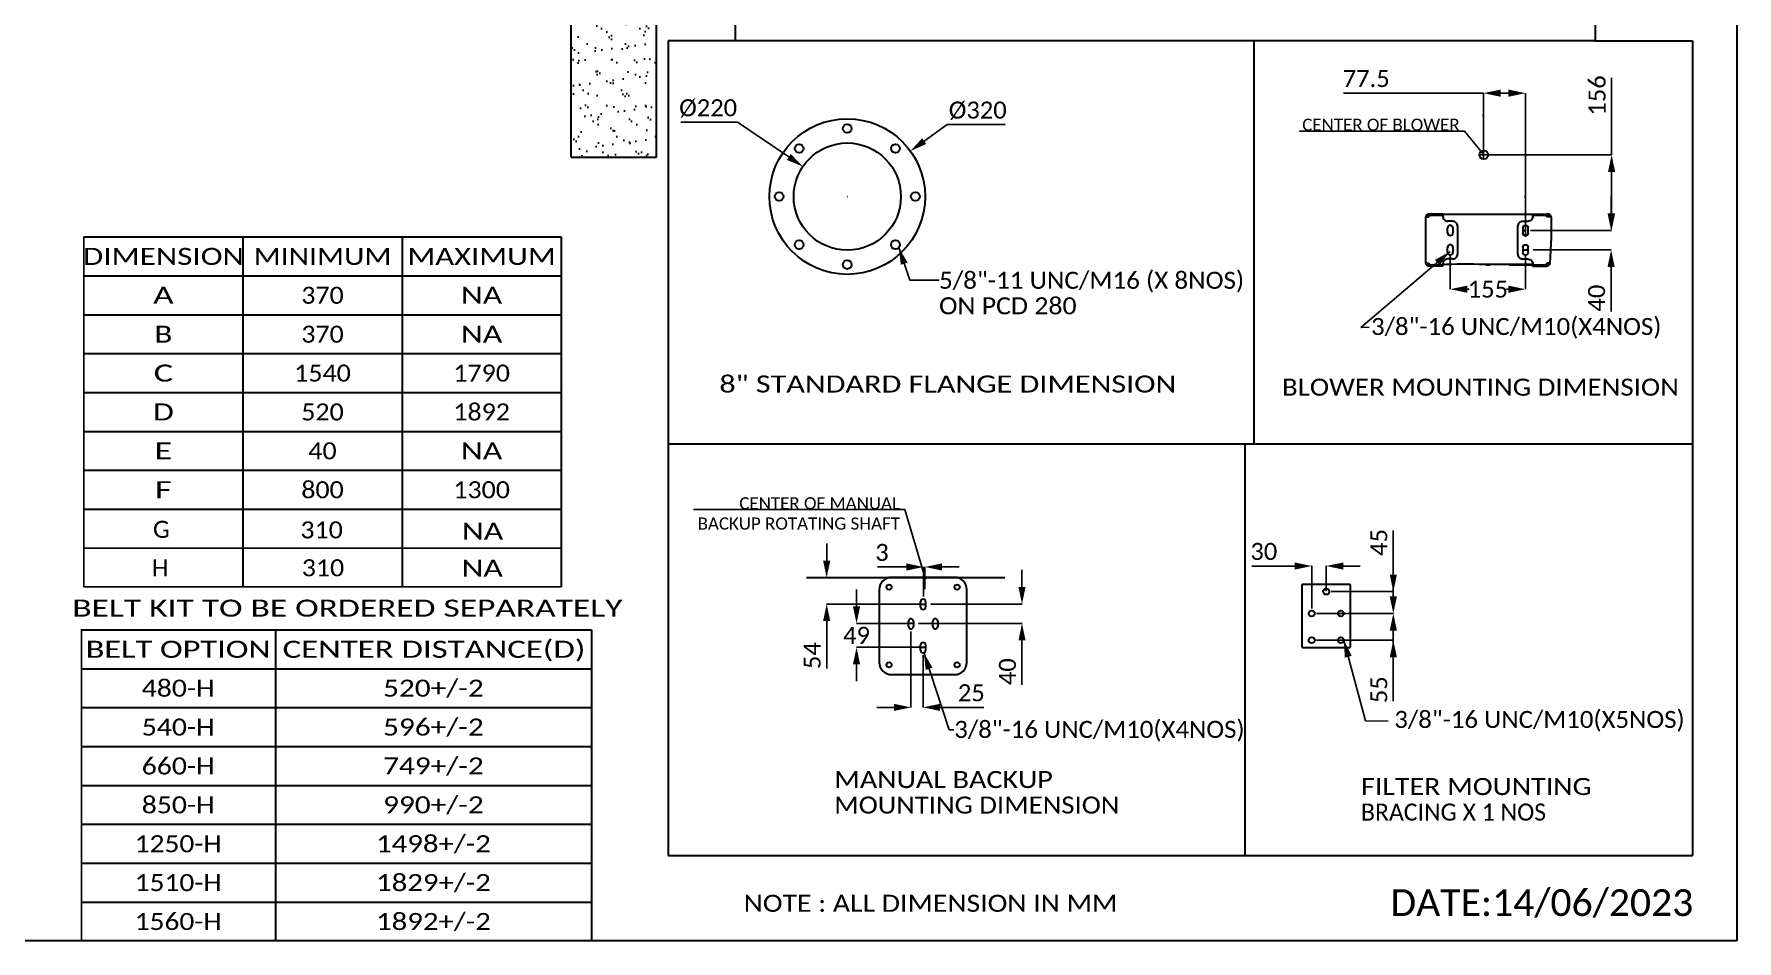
# Model space of a CAD drawing. Header units: millimetres. Extents: x 13935 to 21534, y -198 to 9202.
# Drawn here: x 18032 to 21534, y 4662 to 6528 of the extents above; entities that cross this region are included whole.
import ezdxf
from ezdxf import colors
from ezdxf.entities.mleader import LeaderData, LeaderLine
from ezdxf.enums import TextEntityAlignment as Align
from ezdxf.math import Vec2, Vec3

# ---------------------------------------------------------------- set-up
doc = ezdxf.new("R2010")
doc.units = ezdxf.units.MM
doc.header["$LTSCALE"] = 326.7
doc.header["$PDMODE"] = 3
doc.header["$PDSIZE"] = 8
doc.layers.get('0').update_dxf_attribs({"linetype": 'CONTINUOUS'})
doc.layers.get('Defpoints').update_dxf_attribs({"linetype": 'CONTINUOUS'})
doc.styles.get("Standard").update_dxf_attribs({"font": 'calibri.ttf'})
doc.dimstyles.new('DIMSTYLE_3', dxfattribs={"dimtxt": 35, "dimasz": 35, "dimexe": 0.08, "dimexo": 1, "dimgap": 0.875, "dimtad": 1, "dimdec": 0, "dimdsep": 46, "dimtxsty": 'Standard', "dimblk": '_FILLED', "dimblk1": '_FILLED', "dimblk2": '_FILLED', "dimcen": 0.09, "dimazin": 2, "dimtp": 0.01, "dimtm": 0.01, "dimtfac": 1, "dimtdec": 0, "dimtofl": 0, "dimtmove": 0, "dimatfit": 3, "dimldrblk": '_FILLED', "dimfxl": 1, "dimtolj": 1, "dimarcsym": 0})
doc.dimstyles.new('DIMSTYLE_4', dxfattribs={"dimtxt": 35, "dimasz": 35, "dimexe": 0.08, "dimexo": 1, "dimgap": 0.875, "dimtad": 1, "dimdsep": 46, "dimtxsty": 'Standard', "dimblk": '_FILLED', "dimblk1": '_FILLED', "dimblk2": '_FILLED', "dimcen": 0.09, "dimazin": 2, "dimtp": 0.01, "dimtm": 0.01, "dimtfac": 1, "dimtofl": 0, "dimtmove": 0, "dimatfit": 3, "dimldrblk": '_FILLED', "dimfxl": 1, "dimtolj": 1, "dimarcsym": 0})
doc.dimstyles.new('DIMSTYLE_5', dxfattribs={"dimtxt": 35, "dimasz": 35, "dimexe": 0.08, "dimexo": 1, "dimtad": 1, "dimdsep": 46, "dimtxsty": 'Standard', "dimblk": '_FILLED', "dimblk1": '_FILLED', "dimblk2": '_FILLED', "dimcen": 0.09, "dimazin": 2, "dimtp": 0.01, "dimtm": 0.01, "dimtfac": 1, "dimtofl": 0, "dimtmove": 0, "dimatfit": 1, "dimldrblk": '_FILLED', "dimfxl": 1, "dimtolj": 1, "dimarcsym": 0})
doc.dimstyles.new('DIMSTYLE_6', dxfattribs={"dimtxt": 35, "dimasz": 35, "dimexe": 0.08, "dimexo": 1, "dimtad": 1, "dimdec": 0, "dimdsep": 46, "dimtxsty": 'Standard', "dimblk": '_FILLED', "dimblk1": '_FILLED', "dimblk2": '_FILLED', "dimcen": 0.09, "dimazin": 2, "dimtp": 0.01, "dimtm": 0.01, "dimtfac": 1, "dimtdec": 0, "dimtofl": 0, "dimtmove": 0, "dimatfit": 1, "dimldrblk": '_FILLED', "dimfxl": 1, "dimtolj": 1, "dimarcsym": 0})
doc.dimstyles.get("Standard").update_dxf_attribs({"dimtxt": 35, "dimasz": 35, "dimexe": 0.08, "dimexo": 1, "dimtad": 1, "dimdsep": 46, "dimtxsty": 'Standard', "dimblk": '_FILLED', "dimblk1": '_FILLED', "dimblk2": '_FILLED', "dimcen": 0.09, "dimazin": 2, "dimtol": 1, "dimtp": 0.01, "dimtm": 0.01, "dimtfac": 1, "dimtofl": 0, "dimtmove": 0, "dimatfit": 3, "dimldrblk": '_FILLED', "dimfxl": 1, "dimtolj": 1, "dimarcsym": 0})

# ---------------------------------------------------------------- blocks, each defined once
blk = doc.blocks.new('_FILLED')
at = {"color": 0, "linetype": 'ByBlock'}
blk.add_solid([(0, 0), (-1, 0.21), (-1, -0.21)], dxfattribs=at)
blk = doc.blocks.new('*D2239')
at = {"color": 0, "linetype": 'Continuous', "lineweight": -2}
for p, q in [((18127, 7211.2), (18127, 7321.3)), ((18162, 7321.3), (19101.4, 7321.3)), ((19136.4, 6275.3), (19136.4, 7321.3))]:
    blk.add_line(p, q, dxfattribs=at)
at = {"layer": 'Defpoints', "color": 0}
for p in [(19136.4, 7321.3), (18127, 7210.2), (19136.4, 6274.3)]:
    blk.add_point(p, dxfattribs=at)
at = {"color": 0, "linetype": 'ByBlock', "lineweight": -2, "xscale": 35, "yscale": 35, "zscale": 35, "rotation": 180}
blk.add_blockref('_FILLED', (18127, 7321.3), dxfattribs=at)
at = {"color": 0, "linetype": 'ByBlock', "lineweight": -2, "xscale": 35, "yscale": 35, "zscale": 35}
blk.add_blockref('_FILLED', (19136.4, 7321.3), dxfattribs=at)
at = {"color": 0, "lineweight": 30, "insert": (18671.5, 7368.8), "char_height": 35, "attachment_point": 2, "line_spacing_factor": 0.9}
blk.add_mtext('\\A1;\\A1;1010', dxfattribs=at)
blk = doc.blocks.new('*D2251')
at = {"color": 0, "linetype": 'Continuous', "lineweight": -2}
for p in [(19862.4, 6307.6), (20028.8, 6341.6)]:
    blk.add_line(p, (19909.5, 6341.6), dxfattribs=at)
at = {"color": 0, "linetype": 'Continuous', "lineweight": 30}
for p, q in [((19704.2, 6193.5), (19704.4, 6193.5)), ((19704.3, 6193.4), (19704.3, 6193.6))]:
    blk.add_line(p, q, dxfattribs=at)
at = {"layer": 'Defpoints', "color": 0}
for p in [(19834, 6287.1), (19574.6, 6099.8)]:
    blk.add_point(p, dxfattribs=at)
at = {"color": 0, "linetype": 'ByBlock', "lineweight": -2, "xscale": 35, "yscale": 35, "zscale": 35, "rotation": 215.8264787222528}
blk.add_blockref('_FILLED', (19834, 6287.1), dxfattribs=at)
at = {"color": 0, "lineweight": 30, "insert": (19913, 6388.9), "char_height": 35, "attachment_point": 1, "line_spacing_factor": 0.9}
blk.add_mtext('\\A1;%%c320', dxfattribs=at)
blk = doc.blocks.new('*D2252')
at = {"color": 0, "linetype": 'Continuous', "lineweight": -2}
for p in [(19361.9, 6346.4), (19584, 6274.9)]:
    blk.add_line(p, (19478.4, 6346.4), dxfattribs=at)
at = {"color": 0, "linetype": 'Continuous', "lineweight": 30}
for p, q in [((19704.2, 6193.5), (19704.4, 6193.5)), ((19704.3, 6193.4), (19704.3, 6193.6))]:
    blk.add_line(p, q, dxfattribs=at)
at = {"layer": 'Defpoints', "color": 0}
for p in [(19613, 6255.3), (19795.6, 6131.7)]:
    blk.add_point(p, dxfattribs=at)
at = {"color": 0, "linetype": 'ByBlock', "lineweight": -2, "xscale": 35, "yscale": 35, "zscale": 35, "rotation": 325.8975185744243}
blk.add_blockref('_FILLED', (19613, 6255.3), dxfattribs=at)
at = {"color": 0, "lineweight": 30, "insert": (19477.7, 6393.7), "char_height": 35, "attachment_point": 3, "line_spacing_factor": 0.9}
blk.add_mtext('\\A1;%%c220', dxfattribs=at)
blk = doc.blocks.new('*D2253')
at = {"color": 0, "linetype": 'Continuous', "lineweight": -2}
for p, q in [((21276.2, 6279.3), (21276.2, 6437.9)), ((21005.2, 6279.3), (21276.3, 6279.3)), ((21276.2, 6158.8), (21276.2, 6244.3)), ((21109.1, 6123.8), (21276.3, 6123.8))]:
    blk.add_line(p, q, dxfattribs=at)
at = {"layer": 'Defpoints', "color": 0}
for p in [(21004.2, 6279.3), (21276.2, 6279.3), (21108.1, 6123.8)]:
    blk.add_point(p, dxfattribs=at)
at = {"color": 0, "linetype": 'ByBlock', "lineweight": -2, "xscale": 35, "yscale": 35, "zscale": 35}
for p, rotation in [((21276.2, 6279.3), 90), ((21276.2, 6123.8), 270)]:
    blk.add_blockref('_FILLED', p, dxfattribs=dict(at, rotation=rotation))
at = {"color": 0, "lineweight": 30, "insert": (21228.7, 6360), "char_height": 35, "attachment_point": 1, "rotation": 90, "line_spacing_factor": 0.9}
blk.add_mtext('\\A1;\\A1;156', dxfattribs=at)
blk = doc.blocks.new('*D2254')
at = {"color": 0, "linetype": 'Continuous', "lineweight": -2}
for p, q in [((21012.9, 6406.2), (20724.7, 6406.2)), ((21012.9, 6271.3), (21012.9, 6406.3)), ((21047.9, 6406.2), (21064.1, 6406.2)), ((21099.1, 6110.8), (21099.1, 6406.3))]:
    blk.add_line(p, q, dxfattribs=at)
at = {"layer": 'Defpoints', "color": 0}
for p in [(21099.1, 6406.2), (21012.9, 6270.3), (21099.1, 6109.8)]:
    blk.add_point(p, dxfattribs=at)
at = {"color": 0, "linetype": 'ByBlock', "lineweight": -2, "xscale": 35, "yscale": 35, "zscale": 35, "rotation": 180}
blk.add_blockref('_FILLED', (21012.9, 6406.2), dxfattribs=at)
at = {"color": 0, "linetype": 'ByBlock', "lineweight": -2, "xscale": 35, "yscale": 35, "zscale": 35}
blk.add_blockref('_FILLED', (21099.1, 6406.2), dxfattribs=at)
at = {"color": 0, "lineweight": 30, "insert": (20771.5, 6453.8), "char_height": 35, "attachment_point": 2, "line_spacing_factor": 0.9}
blk.add_mtext('\\A1;\\A1;77.5', dxfattribs=at)
blk = doc.blocks.new('*D2255')
at = {"color": 0, "linetype": 'Continuous', "lineweight": -2}
for p, q in [((21275.2, 6158.8), (21275.2, 6193.8)), ((21109.1, 6123.8), (21275.3, 6123.8)), ((21114.6, 6083.8), (21275.3, 6083.8)), ((21275.2, 6048.8), (21275.2, 5957.4))]:
    blk.add_line(p, q, dxfattribs=at)
at = {"layer": 'Defpoints', "color": 0}
for p in [(21108.1, 6123.8), (21275.2, 6123.8), (21113.6, 6083.8)]:
    blk.add_point(p, dxfattribs=at)
at = {"color": 0, "linetype": 'ByBlock', "lineweight": -2, "xscale": 35, "yscale": 35, "zscale": 35}
for p, rotation in [((21275.2, 6123.8), 270), ((21275.2, 6083.8), 90)]:
    blk.add_blockref('_FILLED', p, dxfattribs=dict(at, rotation=rotation))
at = {"color": 0, "lineweight": 30, "insert": (21227.7, 5984.6), "char_height": 35, "attachment_point": 2, "rotation": 90, "line_spacing_factor": 0.9}
blk.add_mtext('\\A1;40', dxfattribs=at)
blk = doc.blocks.new('*D2256')
at = {"color": 0, "lineweight": -2}
for p, q in [((20944.3, 6072.4), (20944.3, 6002.8)), ((21099.1, 6072.3), (21099.1, 6002.8)), ((20979.3, 6002.9), (20983.1, 6002.9)), ((21064.1, 6002.9), (21060.3, 6002.9))]:
    blk.add_line(p, q, dxfattribs=at)
at = {"layer": 'Defpoints', "color": 0}
for p in [(20944.3, 6073.4), (21099.1, 6073.3), (21099.1, 6002.9)]:
    blk.add_point(p, dxfattribs=at)
at = {"color": 0, "linetype": 'ByBlock', "lineweight": -2, "xscale": 35, "yscale": 35, "zscale": 35, "rotation": 180}
blk.add_blockref('_FILLED', (20944.3, 6002.9), dxfattribs=at)
at = {"color": 0, "linetype": 'ByBlock', "lineweight": -2, "xscale": 35, "yscale": 35, "zscale": 35}
blk.add_blockref('_FILLED', (21099.1, 6002.9), dxfattribs=at)
at = {"color": 0, "lineweight": 30, "insert": (21021.7, 6002.9), "char_height": 35, "attachment_point": 5}
blk.add_mtext('\\A1;\\A1;155', dxfattribs=at)
blk = doc.blocks.new('*D2257')
at = {"color": 0, "linetype": 'Continuous', "lineweight": -2}
for p, q in [((20624.4, 5433.5), (20536.5, 5433.5)), ((20659.4, 5345.8), (20659.4, 5433.6)), ((20689.4, 5381.9), (20689.4, 5433.6)), ((20724.4, 5433.5), (20759.4, 5433.5))]:
    blk.add_line(p, q, dxfattribs=at)
at = {"layer": 'Defpoints', "color": 0}
for p in [(20659.4, 5433.5), (20689.4, 5380.9), (20659.4, 5344.8)]:
    blk.add_point(p, dxfattribs=at)
at = {"color": 0, "linetype": 'ByBlock', "lineweight": -2, "xscale": 35, "yscale": 35, "zscale": 35}
blk.add_blockref('_FILLED', (20659.4, 5433.5), dxfattribs=at)
at = {"color": 0, "linetype": 'ByBlock', "lineweight": -2, "xscale": 35, "yscale": 35, "zscale": 35, "rotation": 180}
blk.add_blockref('_FILLED', (20689.4, 5433.5), dxfattribs=at)
at = {"color": 0, "lineweight": 30, "insert": (20588.6, 5481), "char_height": 35, "attachment_point": 3, "line_spacing_factor": 0.9}
blk.add_mtext('\\A1;30', dxfattribs=at)
blk = doc.blocks.new('*D2258')
at = {"color": 0, "linetype": 'Continuous', "lineweight": -2}
for p, q in [((20827.3, 5370.8), (20827.3, 5405.8)), ((20669.4, 5335.8), (20827.4, 5335.8)), ((20669.4, 5280.8), (20827.4, 5280.8)), ((20827.3, 5245.8), (20827.3, 5155.7))]:
    blk.add_line(p, q, dxfattribs=at)
at = {"layer": 'Defpoints', "color": 0}
for p in [(20668.4, 5335.8), (20827.3, 5335.8), (20668.4, 5280.8)]:
    blk.add_point(p, dxfattribs=at)
at = {"color": 0, "linetype": 'ByBlock', "lineweight": -2, "xscale": 35, "yscale": 35, "zscale": 35}
for p, rotation in [((20827.3, 5335.8), 270), ((20827.3, 5280.8), 90)]:
    blk.add_blockref('_FILLED', p, dxfattribs=dict(at, rotation=rotation))
at = {"color": 0, "lineweight": 30, "insert": (20779.8, 5206.6), "char_height": 35, "attachment_point": 3, "rotation": 90, "line_spacing_factor": 0.9}
blk.add_mtext('\\A1;55', dxfattribs=at)
blk = doc.blocks.new('*D2259')
at = {"color": 0, "linetype": 'Continuous', "lineweight": -2}
for p, q in [((20827.3, 5415.8), (20827.3, 5506.6)), ((20699.4, 5380.8), (20827.4, 5380.8)), ((20669.4, 5335.8), (20827.4, 5335.8)), ((20827.3, 5300.8), (20827.3, 5265.8))]:
    blk.add_line(p, q, dxfattribs=at)
at = {"layer": 'Defpoints', "color": 0}
for p in [(20698.4, 5380.8), (20668.4, 5335.8), (20827.3, 5335.8)]:
    blk.add_point(p, dxfattribs=at)
at = {"color": 0, "linetype": 'ByBlock', "lineweight": -2, "xscale": 35, "yscale": 35, "zscale": 35}
for p, rotation in [((20827.3, 5380.8), 270), ((20827.3, 5335.8), 90)]:
    blk.add_blockref('_FILLED', p, dxfattribs=dict(at, rotation=rotation))
at = {"color": 0, "lineweight": 30, "insert": (20779.8, 5454.3), "char_height": 35, "attachment_point": 1, "rotation": 90, "line_spacing_factor": 0.9}
blk.add_mtext('\\A1;45', dxfattribs=at)
blk = doc.blocks.new('*D2260')
at = {"color": 0, "linetype": 'Continuous', "lineweight": -2}
for p, q in [((19826, 5431.5), (19766.7, 5431.5)), ((19861, 5370.8), (19861, 5431.5)), ((19864.1, 5386.1), (19864.1, 5431.5)), ((19899.1, 5431.5), (19934.1, 5431.5))]:
    blk.add_line(p, q, dxfattribs=at)
at = {"layer": 'Defpoints', "color": 0}
for p in [(19861, 5431.5), (19861, 5369.8), (19864.1, 5385.1)]:
    blk.add_point(p, dxfattribs=at)
at = {"color": 0, "linetype": 'ByBlock', "lineweight": -2, "xscale": 35, "yscale": 35, "zscale": 35}
blk.add_blockref('_FILLED', (19861, 5431.5), dxfattribs=at)
at = {"color": 0, "linetype": 'ByBlock', "lineweight": -2, "xscale": 35, "yscale": 35, "zscale": 35, "rotation": 180}
blk.add_blockref('_FILLED', (19864.1, 5431.5), dxfattribs=at)
at = {"color": 0, "lineweight": 30, "insert": (19789.4, 5479), "char_height": 35, "attachment_point": 3, "line_spacing_factor": 0.9}
blk.add_mtext('\\A1;\\A1;3', dxfattribs=at)
blk = doc.blocks.new('*D2261')
at = {"color": 0, "linetype": 'Continuous', "lineweight": -2}
for p, q in [((19661.9, 5444.6), (19661.9, 5479.6)), ((19854.1, 5409.6), (19661.8, 5409.6)), ((19862.2, 5355.3), (19661.8, 5355.3)), ((19661.9, 5320.3), (19661.9, 5222.4))]:
    blk.add_line(p, q, dxfattribs=at)
at = {"layer": 'Defpoints', "color": 0}
for p in [(19661.9, 5409.6), (19855.1, 5409.6), (19863.2, 5355.3)]:
    blk.add_point(p, dxfattribs=at)
at = {"color": 0, "linetype": 'ByBlock', "lineweight": -2, "xscale": 35, "yscale": 35, "zscale": 35}
for p, rotation in [((19661.9, 5409.6), 270), ((19661.9, 5355.3), 90)]:
    blk.add_blockref('_FILLED', p, dxfattribs=dict(at, rotation=rotation))
at = {"color": 0, "lineweight": 30, "insert": (19614.4, 5249.1), "char_height": 35, "attachment_point": 2, "rotation": 90, "line_spacing_factor": 0.9}
blk.add_mtext('\\A1;\\A1;54', dxfattribs=at)
blk = doc.blocks.new('*D2262')
at = {"color": 0, "linetype": 'Continuous', "lineweight": -2}
for p, q in [((20063.6, 5390.3), (20063.6, 5425.3)), ((19876, 5355.3), (20063.7, 5355.3)), ((19851, 5315.3), (20063.7, 5315.3)), ((20063.6, 5280.3), (20063.6, 5188.9))]:
    blk.add_line(p, q, dxfattribs=at)
at = {"layer": 'Defpoints', "color": 0}
for p in [(19875, 5355.3), (20063.6, 5355.3), (19850, 5315.3)]:
    blk.add_point(p, dxfattribs=at)
at = {"color": 0, "linetype": 'ByBlock', "lineweight": -2, "xscale": 35, "yscale": 35, "zscale": 35}
for p, rotation in [((20063.6, 5355.3), 270), ((20063.6, 5315.3), 90)]:
    blk.add_blockref('_FILLED', p, dxfattribs=dict(at, rotation=rotation))
at = {"color": 0, "lineweight": 30, "insert": (20016.1, 5216.1), "char_height": 35, "attachment_point": 2, "rotation": 90, "line_spacing_factor": 0.9}
blk.add_mtext('\\A1;40', dxfattribs=at)
blk = doc.blocks.new('*D2263')
at = {"color": 0, "linetype": 'Continuous', "lineweight": -2}
for p, q in [((19835.2, 5299.1), (19835.2, 5142.7)), ((19860.2, 5250.1), (19860.2, 5142.7)), ((19800.2, 5142.7), (19765.2, 5142.7)), ((19895.2, 5142.7), (19985.1, 5142.7))]:
    blk.add_line(p, q, dxfattribs=at)
at = {"layer": 'Defpoints', "color": 0}
for p in [(19835.2, 5300.1), (19860.2, 5251.1), (19835.2, 5142.7)]:
    blk.add_point(p, dxfattribs=at)
at = {"color": 0, "linetype": 'ByBlock', "lineweight": -2, "xscale": 35, "yscale": 35, "zscale": 35}
blk.add_blockref('_FILLED', (19835.2, 5142.7), dxfattribs=at)
at = {"color": 0, "linetype": 'ByBlock', "lineweight": -2, "xscale": 35, "yscale": 35, "zscale": 35, "rotation": 180}
blk.add_blockref('_FILLED', (19860.2, 5142.7), dxfattribs=at)
at = {"color": 0, "lineweight": 30, "insert": (19959.4, 5190.3), "char_height": 35, "attachment_point": 2, "line_spacing_factor": 0.9}
blk.add_mtext('\\A1;25', dxfattribs=at)
blk = doc.blocks.new('*D2264')
at = {"color": 0, "lineweight": -2}
for p, q in [((19723.3, 5350.3), (19723.3, 5385.3)), ((19835, 5315.3), (19723.3, 5315.3)), ((19860, 5266.3), (19723.3, 5266.3)), ((19723.3, 5231.3), (19723.3, 5196.3))]:
    blk.add_line(p, q, dxfattribs=at)
at = {"layer": 'Defpoints', "color": 0}
for p in [(19723.3, 5315.3), (19836, 5315.3), (19861, 5266.3)]:
    blk.add_point(p, dxfattribs=at)
at = {"color": 0, "linetype": 'ByBlock', "lineweight": -2, "xscale": 35, "yscale": 35, "zscale": 35}
for p, rotation in [((19723.3, 5315.3), 270), ((19723.3, 5266.3), 90)]:
    blk.add_blockref('_FILLED', p, dxfattribs=dict(at, rotation=rotation))
at = {"color": 0, "lineweight": 30, "insert": (19723.3, 5290.8), "char_height": 35, "attachment_point": 5}
blk.add_mtext('\\A1;\\A1;49', dxfattribs=at)

msp = doc.modelspace()

# ---------------------------------------------------------------- hatches: boundary and pattern name
at = {"linetype": 'Continuous', "lineweight": 30}
h = msp.add_hatch(dxfattribs=at)
h.set_pattern_fill('AR-SAND', color=0)
h.set_pattern_definition([(37.5, (7757.9, 5054.743), (-1.60003, 48.94132), [0, -38.608, 0, -43.18, 0, -41.275]), (7.5, (7757.9, 5054.74), (44.95233, 71.6825), [0, -20.828, 0, -34.798, 0, -13.335]), (327.5, (7726.66, 5054.743), (79.09924, 0.14372), [0, -12.7, 0, -45.72, 0, -59.69]), (317.5, (7726.66, 5054.74), (76.35565, 22.29293), [0, -6.35, 0, -29.972, 0, -34.29])])
edge = h.paths.add_edge_path()
edge.add_line((19136.44572, 6274.27818), (19312.13335, 6274.27818))
edge.add_line((19141.44572, 8025.34532), (19312.13335, 8025.34532))
edge.add_line((19136.44572, 6274.27818), (19136.44572, 8025.34532))
edge.add_line((19312.13335, 8025.34532), (19312.13335, 6274.27818))

# ---------------------------------------------------------------- linework, layer by layer
at = {"linetype": 'ByBlock', "lineweight": 30}
for p, q in [((21533.98299, 9201.73418), (21533.98299, 4662.21607)), ((19535.61759, 6513.94669), (19335.61759, 6513.94669)), ((19335.61759, 6513.94669), (19335.61759, 4837.82668)), ((20540.16363, 6513.94669), (20540.16363, 5684.7352)), ((21242.39745, 6513.94669), (21442.39745, 6513.94669)), ((21442.39745, 6513.94669), (21442.39745, 4837.82668)), ((19335.61759, 5684.7352), (21442.39745, 5684.7352)), ((20522.14123, 5684.7352), (20522.14123, 4837.82668)), ((19335.61759, 4837.82668), (21442.39745, 4837.82668)), ((21533.98299, 4662.21607), (13935.41719, 4662.21607))]:
    msp.add_line(p, q, dxfattribs=at)
at = {"color": 0, "linetype": 'Continuous', "lineweight": 30}
for p, q in [((19136.44572, 6274.27818), (19136.44572, 8678.34818)), ((19312.13335, 6274.27818), (19312.13335, 8678.34818)), ((21010.41132, 6360.69342), (21011.4402, 6360.70498)), ((21011.4402, 6360.70498), (21011.45241, 6360.70504)), ((19136.44572, 6274.27818), (19312.13335, 6274.27818)), ((21098.94737, 6190.72736), (21098.92797, 6194.72732)), ((20894.28131, 6056.6306), (20894.28131, 6151.6306)), ((20894.28131, 6151.6306), (20900.28131, 6151.6306)), ((20900.28131, 6151.6306), (20900.28131, 6157.6306)), ((20900.28131, 6157.6306), (20929.28131, 6157.6306)), ((20929.28131, 6154.6306), (20900.28131, 6154.6306)), ((20929.28131, 6157.6306), (20929.28131, 6152.6306)), ((20929.28131, 6157.52799), (21143.11563, 6157.52799)), ((20938.78131, 6118.8806), (20938.78131, 6128.8806)), ((20949.28131, 6142.6306), (20939.28131, 6142.6306)), ((20949.78131, 6128.8806), (20949.78131, 6118.8806)), ((20959.28131, 6132.6306), (20959.28131, 6075.1306)), ((21083.08675, 6075.02799), (21083.08675, 6132.52799)), ((21104.08553, 6142.52799), (21093.08617, 6142.52799)), ((21143.08326, 6154.52799), (21114.08494, 6154.52799)), ((21114.08494, 6152.52799), (21114.08494, 6154.52799)), ((21114.11731, 6154.52799), (21114.11731, 6157.52799)), ((21143.08326, 6151.52799), (21143.08326, 6154.52799)), ((21149.14765, 6151.52799), (21143.08326, 6151.52799)), ((21143.11563, 6157.52799), (21143.11563, 6154.52799)), ((21145.14913, 6157.52799), (21145.93179, 6157.52799)), ((21151.93145, 6151.52799), (21151.93145, 6109.52799)), ((18134.14105, 6110.41299), (19115.89105, 6110.41299)), ((18461.39105, 6110.41299), (18461.39105, 5390.41299)), ((18788.64105, 6110.41299), (18788.64105, 5390.41299)), ((19115.89105, 6110.41299), (19115.89105, 5390.41299)), ((21093.58614, 6128.77799), (21093.58614, 6118.77799)), ((21093.58614, 6123.77799), (21099.1192, 6123.77799)), ((21104.5855, 6118.77799), (21104.5855, 6128.77799)), ((21151.92354, 6109.21327), (21149.15624, 6056.52754)), ((21151.93145, 6109.52799), (21151.92393, 6109.22097)), ((20938.78131, 6078.8806), (20938.78131, 6088.8806)), ((20949.28131, 6065.1306), (20939.28131, 6065.1306)), ((20949.78131, 6088.8806), (20949.78131, 6078.8806)), ((21104.08553, 6065.02799), (21093.08617, 6065.02799)), ((21093.58614, 6088.77799), (21093.58614, 6078.77799)), ((21093.61851, 6083.77799), (21104.5855, 6083.77799)), ((21104.5855, 6078.77799), (21104.5855, 6088.77799)), ((18134.14105, 6030.41299), (19115.89105, 6030.41299)), ((20894.28131, 6056.6306), (20900.28131, 6056.6306)), ((20900.28131, 6056.6306), (20900.28131, 6053.1306)), ((20900.28131, 6053.1306), (20929.28131, 6053.1306)), ((20900.28131, 6053.07383), (20900.28131, 6050.11845)), ((20929.28131, 6050.11845), (20900.28131, 6050.11845)), ((20929.28131, 6053.1306), (20929.28131, 6055.1306)), ((20929.28131, 6053.07383), (20929.28131, 6050.11845)), ((21014.51073, 6053.44053), (21014.42421, 6053.44451)), ((21014.51155, 6053.45835), (21014.42512, 6053.46404)), ((21114.08494, 6053.4047), (21015.32576, 6053.4047)), ((21034.51456, 6053.4047), (21025.55449, 6053.21799)), ((21065.79912, 6052.9047), (21065.79912, 6053.4047)), ((21065.79912, 6052.9047), (21114.08494, 6052.9047)), ((21114.08494, 6055.02799), (21114.08494, 6053.02799)), ((21114.08494, 6053.02799), (21143.08326, 6053.02799)), ((21114.1192, 6052.88507), (21143.11752, 6052.88507)), ((21114.12572, 6049.94643), (21114.1192, 6052.88507)), ((21143.12403, 6049.94643), (21114.12572, 6049.94643)), ((21149.14765, 6056.52799), (21143.08326, 6056.52799)), ((21143.08326, 6053.02799), (21143.08326, 6056.52799)), ((21143.11752, 6052.88507), (21143.12403, 6049.94643)), ((21146.14419, 6056.3769), (21146.14782, 6056.52799)), ((21149.14765, 6056.52799), (21149.14013, 6056.22097)), ((18134.14105, 5950.41299), (19115.89105, 5950.41299)), ((18134.14105, 5870.41299), (19115.89105, 5870.41299)), ((18134.14105, 5790.41299), (19115.89105, 5790.41299)), ((18134.14105, 5710.41299), (19115.89105, 5710.41299)), ((18134.14105, 5630.41299), (19115.89105, 5630.41299)), ((18134.14105, 5550.41299), (19115.89105, 5550.41299)), ((19620.61817, 5409.56341), (20028.35313, 5409.56341)), ((19925.19841, 5410.08312), (19795.19841, 5410.08312)), ((20639.43682, 5393.79843), (20639.43682, 5267.79843)), ((20737.43682, 5395.79843), (20641.43682, 5395.79843)), ((20739.43682, 5267.79843), (20739.43682, 5393.79843)), ((19770.19841, 5385.08312), (19770.19841, 5235.08312)), ((19855.19841, 5349.08312), (19855.19841, 5360.08312)), ((19865.19841, 5360.08312), (19865.19841, 5349.08312)), ((19950.19841, 5235.08312), (19950.19841, 5385.08312)), ((19855.98914, 5355.30426), (19865.98914, 5355.30426)), ((18128.13992, 5302.21607), (19178.13992, 5302.21607)), ((18528.13992, 5302.21607), (18528.13992, 4662.21607)), ((19178.13992, 5302.21607), (19178.13992, 4662.21607)), ((19830.19841, 5309.08312), (19830.19841, 5320.08312)), ((19840.98914, 5315.30426), (19830.98914, 5315.30426)), ((19840.19841, 5320.08312), (19840.19841, 5309.08312)), ((19880.19841, 5309.08312), (19880.19841, 5320.08312)), ((19890.19841, 5320.08312), (19890.19841, 5309.08312)), ((19855.19841, 5260.08312), (19855.19841, 5271.08312)), ((19855.98914, 5266.30426), (19865.98914, 5266.30426)), ((19865.19841, 5271.08312), (19865.19841, 5260.08312)), ((20641.43682, 5265.79843), (20737.43682, 5265.79843)), ((18128.13992, 5222.21607), (19178.13992, 5222.21607)), ((19795.19841, 5210.08312), (19925.19841, 5210.08312)), ((18128.13992, 5142.21607), (19178.13992, 5142.21607)), ((18128.13992, 5062.21607), (19178.13992, 5062.21607)), ((18128.13992, 4982.21607), (19178.13992, 4982.21607)), ((18128.13992, 4902.21607), (19178.13992, 4902.21607)), ((18128.13992, 4822.21607), (19178.13992, 4822.21607)), ((18128.13992, 4742.21607), (19178.13992, 4742.21607))]:
    msp.add_line(p, q, dxfattribs=at)
at = {"linetype": 'ByBlock'}
for p, q in [((19136.44572, 6274.27818), (19235.19438, 6274.27818)), ((18134.14105, 6110.41299), (18134.14105, 5550.41299)), ((18134.14105, 5550.41299), (18134.14105, 5470.41299)), ((18134.14105, 5470.41299), (19115.89105, 5470.41299)), ((18134.14105, 5470.41299), (18134.14105, 5390.41299)), ((18134.14105, 5390.41299), (19115.89105, 5390.41299)), ((18129.33, 5302.21607), (18129.33, 4662.21607))]:
    msp.add_line(p, q, dxfattribs=at)
at = {"lineweight": 30}
msp.add_lwpolyline([(19474.6264, 7978.7859), (21242.39745, 7978.7859), (21242.39745, 6513.94669), (19474.6264, 6513.94669)], close=True, dxfattribs=at)
at = {"color": 0, "linetype": 'Continuous', "lineweight": 30}
for centre, radius in [((19704.27864, 6193.4774), 160), ((19704.27864, 6333.4774), 9), ((19704.27864, 6193.4774), 110.25), ((19605.28369, 6292.47235), 9), ((19803.27359, 6292.47235), 9), ((19564.27864, 6193.4774), 9), ((19844.27864, 6193.4774), 9), ((19605.28369, 6094.48245), 9), ((19803.27359, 6094.48245), 9), ((19704.27864, 6053.4774), 9), ((19790.19841, 5390.08312), 5.3), ((19930.19841, 5390.08312), 5.3), ((20689.43682, 5380.79843), 6.1), ((20659.43682, 5335.79843), 6.1), ((20719.43682, 5335.79843), 6.1), ((20659.43682, 5280.79843), 6.1), ((20719.43682, 5280.79843), 6.1), ((19790.19841, 5230.08312), 5.3), ((19930.19841, 5230.08312), 5.3)]:
    msp.add_circle(centre, radius, dxfattribs=at)
at = {"lineweight": 30}
for centre, radius in [((21013.20289, 6279.32828), 9.00423), ((19864.13723, 5409.56341), 2.25575)]:
    msp.add_circle(centre, radius, dxfattribs=at)
at = {"color": 0, "linetype": 'Continuous', "lineweight": 30}
for centre, radius, start, end in [((20900.28131, 6151.6306), 6, 89.99999997, 180), ((20900.28131, 6151.6306), 3, 89.99999993, 180), ((20939.28131, 6152.6306), 10, 180, 270.00000002), ((20944.28131, 6128.8806), 5.5, 0, 180), ((20949.28131, 6132.6306), 10, 0, 90.00000001), ((21143.14791, 6151.52808), 2.99991, 359.99822572, 89.99843883), ((21143.69618, 6163.47437), 5.94638, 270.01239308, 276.05413105), ((21143.68962, 6163.5414), 6.01374, 276.04899052, 282.02201226), ((21145.31807, 6163.53859), 6.01061, 270.01161236, 275.84517996), ((21145.31155, 6163.60697), 6.07929, 275.84062724, 281.9423063), ((21145.93042, 6151.55664), 5.97135, 83.93626667, 89.98679133), ((20944.28131, 6118.8806), 5.5, 180, 0), ((20944.28131, 6088.8806), 5.5, 0, 180), ((20939.28131, 6055.1306), 10, 89.99999998, 180), ((20944.28131, 6078.8806), 5.5, 180, 0), ((20949.28131, 6075.1306), 10, 269.99999999, 0), ((20900.28255, 6056.69699), 3.02177, 262.4352512, 269.97660109), ((20972.78507, 5069.18029), 985.14334, 87.52507076, 92.82005743), ((21025.53007, 6270.52478), 217.30639, 268.06208501, 269.58436637), ((21025.5283, 6270.34813), 217.12973, 269.58449746, 270.00691141), ((21143.15331, 6056.62641), 3.03706, 270.02259026, 277.52417214), ((21143.38984, 6056.51891), 5.7579, 353.93354254, 357.03402502), ((19795.19841, 5385.08312), 25, 90, 180), ((19925.19841, 5385.08312), 25, 0, 90), ((20641.43682, 5393.79843), 2, 90, 180), ((20737.43682, 5393.79843), 2, 0, 90), ((19860.19841, 5360.08312), 5, 0, 180), ((19835.19841, 5320.08312), 5, 0, 180), ((19860.19841, 5349.08312), 5, 180, 0), ((19885.19841, 5320.08312), 5, 0, 180), ((19835.19841, 5309.08312), 5, 180, 0), ((19885.19841, 5309.08312), 5, 180, 0), ((19860.19841, 5271.08312), 5, 0, 180), ((19860.19841, 5260.08312), 5, 180, 0), ((20641.43682, 5267.79843), 2, 180, 270), ((20737.43682, 5267.79843), 2, 270, 0), ((19795.19841, 5235.08312), 25, 180, 270), ((19925.19841, 5235.08312), 25, 270, 0)]:
    msp.add_arc(centre, radius, start, end, dxfattribs=at)
for points, knots in [([(20905.49264, 6157.6306), (20905.38845, 6157.68628), (20904.88938, 6158.07515), (20904.57888, 6158.64361), (20904.34927, 6159.09541)], [0, 0, 0, 0, 0.1890491276, 1, 1, 1, 1]), ([(21093.08617, 6142.52799), (21090.53512, 6142.52799), (21085.22053, 6140.39379), (21083.08675, 6135.07913), (21083.08675, 6132.52799)], [0, 0, 0, 0, 0.4999903755, 1, 1, 1, 1]), ([(21093.58614, 6128.77799), (21093.58614, 6130.18105), (21094.75957, 6133.10421), (21097.68273, 6134.27771), (21099.08583, 6134.27771)], [0, 0, 0, 0, 0.499992904, 1, 1, 1, 1]), ([(21099.08583, 6134.27771), (21100.48894, 6134.27771), (21103.41209, 6133.10419), (21104.5855, 6130.18105), (21104.5855, 6128.77799)], [0, 0, 0, 0, 0.5000085555, 1, 1, 1, 1]), ([(21114.08494, 6152.52799), (21114.08494, 6149.97684), (21111.95116, 6144.66217), (21106.63656, 6142.52799), (21104.08553, 6142.52799)], [0, 0, 0, 0, 0.5000109553, 1, 1, 1, 1]), ([(21149.14765, 6151.52799), (21149.14765, 6153.05868), (21147.86735, 6156.24745), (21144.67861, 6157.52799), (21143.14799, 6157.52799)], [0, 0, 0, 0, 0.5000114408, 1, 1, 1, 1]), ([(21143.93691, 6157.65926), (21143.90023, 6157.63609), (21143.82649, 6157.59535), (21143.74758, 6157.56552), (21143.70854, 6157.55437)], [0, 0, 0, 0, 0.5166028061, 1, 1, 1, 1]), ([(21151.93145, 6151.52799), (21151.93145, 6152.96084), (21150.82355, 6155.93087), (21147.9864, 6157.34341), (21146.5612, 6157.49458)], [0, 0, 0, 0, 0.499939938, 1, 1, 1, 1]), ([(21099.0858, 6113.27827), (21097.68269, 6113.27827), (21094.75955, 6114.45178), (21093.58614, 6117.37493), (21093.58614, 6118.77799)], [0, 0, 0, 0, 0.5000085555, 1, 1, 1, 1]), ([(21093.58614, 6088.77799), (21093.58614, 6090.18105), (21094.75957, 6093.10421), (21097.68273, 6094.27771), (21099.08583, 6094.27771)], [0, 0, 0, 0, 0.499992904, 1, 1, 1, 1]), ([(21104.5855, 6118.77799), (21104.5855, 6117.37492), (21103.41207, 6114.45177), (21100.48891, 6113.27827), (21099.0858, 6113.27827)], [0, 0, 0, 0, 0.499992904, 1, 1, 1, 1]), ([(21099.08583, 6094.27771), (21100.48894, 6094.27771), (21103.41209, 6093.10419), (21104.5855, 6090.18105), (21104.5855, 6088.77799)], [0, 0, 0, 0, 0.5000085555, 1, 1, 1, 1]), ([(21083.08675, 6075.02799), (21083.08675, 6072.47684), (21085.22053, 6067.16217), (21090.53513, 6065.02799), (21093.08617, 6065.02799)], [0, 0, 0, 0, 0.5000109553, 1, 1, 1, 1]), ([(21099.0858, 6073.27827), (21097.68269, 6073.27827), (21094.75955, 6074.45178), (21093.58614, 6077.37493), (21093.58614, 6078.77799)], [0, 0, 0, 0, 0.5000085555, 1, 1, 1, 1]), ([(21104.5855, 6078.77799), (21104.5855, 6077.37492), (21103.41207, 6074.45177), (21100.48891, 6073.27827), (21099.0858, 6073.27827)], [0, 0, 0, 0, 0.499992904, 1, 1, 1, 1]), ([(21104.08553, 6065.02799), (21106.63657, 6065.02799), (21111.95117, 6062.89379), (21114.08494, 6057.57913), (21114.08494, 6055.02799)], [0, 0, 0, 0, 0.4999903755, 1, 1, 1, 1]), ([(20894.28131, 6056.6306), (20894.28131, 6055.1193), (20895.58378, 6051.95959), (20898.75393, 6050.71983), (20900.28131, 6050.71983)], [0, 0, 0, 0, 0.4973527202, 1, 1, 1, 1]), ([(20899.88474, 6053.70151), (20899.18931, 6053.79364), (20897.82204, 6054.49271), (20897.28131, 6055.93622), (20897.28131, 6056.6306)], [0, 0, 0, 0, 0.5025526949, 1, 1, 1, 1]), ([(21149.1155, 6055.9104), (21148.96668, 6054.50968), (21147.53312, 6051.71141), (21144.58888, 6050.65072), (21143.16102, 6050.65072)], [0, 0, 0, 0, 0.4966066069, 1, 1, 1, 1]), ([(21143.551, 6053.6155), (21144.22123, 6053.70382), (21145.53805, 6054.35198), (21146.1099, 6055.71061), (21146.1441, 6056.37691)], [0, 0, 0, 0, 0.503294459, 1, 1, 1, 1])]:
    msp.add_open_spline(points, degree=3, knots=knots, dxfattribs=at)
msp.add_open_spline([(21144.5567, 6158.33133), (21144.38901, 6158.07687), (21144.19456, 6157.82201), (21143.93691, 6157.65926)], degree=3, dxfattribs=at)

# ---------------------------------------------------------------- texts
for s, width, p, p2 in [('DIMENSION', 1.231008, (18132.31858, 6052.91299), (18463.21352, 6052.91299)), ('MINIMUM', 1.180045, (18483.30399, 6052.91299), (18766.72811, 6052.91299)), ('MAXIMUM', 1.213692, (18799.81469, 6052.91299), (19104.71741, 6052.91299)), ('5/8"-11 UNC/M16 (X 8NOS)', 1.009351, (19893.02672, 6003.74035), (20520.43918, 6003.74035)), ('A', 1.317187, (18276.75437, 5972.91299), (18318.77772, 5972.91299)), ('370', 1.041469, (18581.35846, 5972.91299), (18668.67364, 5972.91299)), ('NA', 1.261349, (18909.69795, 5972.91299), (18994.83414, 5972.91299)), ('ON PCD 280', 1.037345, (19893.02672, 5951.24035), (20175.88665, 5951.24035)), ('B', 1.219509, (18279.47811, 5892.91299), (18316.05399, 5892.91299)), ('370', 1.041469, (18581.35846, 5892.91299), (18668.67364, 5892.91299)), ('NA', 1.261349, (18909.69795, 5892.91299), (18994.83414, 5892.91299)), ('3/8"-16 UNC/M10(X4NOS)', 1.000854, (20781.41234, 5908.69614), (21378.59132, 5908.69614)), ('C', 1.35525, (18277.84387, 5812.91299), (18317.68823, 5812.91299)), ('1540', 1.041469, (18566.80593, 5812.91299), (18683.22616, 5812.91299)), ('1790', 1.041469, (18894.05593, 5812.91299), (19010.47616, 5812.91299)), ('BLOWER MOUNTING DIMENSION', 1.081256, (20598.15243, 5783.88911), (21414.59211, 5783.88911)), ('D', 1.2709, (18276.20963, 5732.91299), (18319.32247, 5732.91299)), ('520', 1.041469, (18581.35846, 5732.91299), (18668.67364, 5732.91299)), ('1892', 1.041469, (18894.05593, 5732.91299), (19010.47616, 5732.91299)), ('E', 1.358533, (18279.47811, 5652.91299), (18316.05399, 5652.91299)), ('40', 1.041469, (18595.91099, 5652.91299), (18654.12111, 5652.91299)), ('NA', 1.261349, (18909.69795, 5652.91299), (18994.83414, 5652.91299)), ('F', 1.357703, (18280.5676, 5572.91299), (18314.96449, 5572.91299)), ('800', 1.041469, (18581.35846, 5572.91299), (18668.67364, 5572.91299)), ('1300', 1.041469, (18894.05593, 5572.91299), (19010.47616, 5572.91299)), ('G', 0.988853, (18276.34658, 5491.40645), (18310.74346, 5491.40645)), ('310', 1.041469, (18579.5339, 5490.32497), (18666.84907, 5490.32497)), ('NA', 1.261349, (18911.7396, 5487.61388), (18996.87579, 5487.61388)), ('H', 1.001253, (18273.99743, 5412.12283), (18308.39432, 5412.12283)), ('310', 1.041469, (18582.35287, 5412.33338), (18669.66805, 5412.33338)), ('NA', 1.261349, (18910.79995, 5411.5016), (18995.93613, 5411.5016)), ('BELT KIT TO BE ORDERED SEPARATELY ', 1.322624, (18110.50363, 5329.33359), (19258.36355, 5329.33359)), ('BELT OPTION', 1.278498, (18138.10101, 5244.71607), (18518.17883, 5244.71607)), ('CENTER DISTANCE(D)', 1.299205, (18543.01492, 5244.71607), (19165.73865, 5244.71607)), ('480-H', 1.109646, (18253.19828, 5164.71607), (18403.08155, 5164.71607)), ('520+/-2', 1.166725, (18749.63797, 5164.71607), (18956.64186, 5164.71607)), ('540-H', 1.109646, (18253.19828, 5084.71607), (18403.08155, 5084.71607)), ('596+/-2', 1.166725, (18749.63797, 5084.71607), (18956.64186, 5084.71607)), ('3/8"-16 UNC/M10(X4NOS)', 1.000854, (19924.22394, 5079.91211), (20521.40293, 5079.91211)), ('3/8"-16 UNC/M10(X5NOS)', 1.000854, (20829.25406, 5100.35666), (21426.43305, 5100.35666)), ('660-H', 1.109646, (18253.19828, 5004.71607), (18403.08155, 5004.71607)), ('749+/-2', 1.166725, (18749.63797, 5004.71607), (18956.64186, 5004.71607)), ('MANUAL BACKUP ', 1.120534, (19677.3153, 4976.75257), (20141.03125, 4976.75257)), ('FILTER MOUNTING', 1.117128, (20760.82697, 4962.36133), (21234.89311, 4962.36133)), ('850-H', 1.109646, (18253.19828, 4924.71607), (18403.08155, 4924.71607)), ('990+/-2', 1.166725, (18749.63797, 4924.71607), (18956.64186, 4924.71607)), ('MOUNTING DIMENSION', 1.07227, (19677.3153, 4924.25257), (20263.87172, 4924.25257)), ('BRACING X 1 NOS', 0.958799, (20760.82697, 4909.86133), (21141.3744, 4909.86133)), ('1250-H', 1.097958, (18238.64576, 4844.71607), (18417.63408, 4844.71607)), ('1498+/-2', 1.14968, (18735.08544, 4844.71607), (18971.19439, 4844.71607)), ('1510-H', 1.097958, (18238.64576, 4764.71607), (18417.63408, 4764.71607)), ('1829+/-2', 1.14968, (18735.08544, 4764.71607), (18971.19439, 4764.71607)), ('NOTE : ALL DIMENSION IN MM', 1.107658, (19491.24406, 4722.16108), (20259.74601, 4722.16108)), ('1560-H', 1.097958, (18238.64576, 4684.71607), (18417.63408, 4684.71607)), ('1892+/-2', 1.14968, (18735.08544, 4684.71607), (18971.19439, 4684.71607))]:
    msp.add_text(s, height=35, dxfattribs=dict(at, width=width)).set_placement(p, p2, align=Align.FIT)
at = {"linetype": 'Continuous', "width": 1.199526}
msp.add_text('8" STANDARD FLANGE DIMENSION', height=35, dxfattribs=at).set_placement((19441.24199, 5790.39766), (20380.89499, 5790.39766), align=Align.FIT)
at = {"lineweight": 30, "insert": (20821.50408, 4768.55319), "char_height": 55, "width": 995.9845584, "attachment_point": 1}
msp.add_mtext('\\A1;DATE:14/06/2023', dxfattribs=at)

# ---------------------------------------------------------------- dimensions: what is measured, and where the dimension line sits
at = {"color": 0, "linetype": 'Continuous', "lineweight": 30}
for base, p1, p2, text, dimstyle, picture, middle in [((19136.44572, 7321.26174), (18127.02522, 7210.16868), (19136.44572, 6274.27818), '\\A1;1010', 'DIMSTYLE_3', '*D2239', (18671.53965, 7321.26174)), ((21099.08582, 6406.21217), (21012.93661, 6270.32798), (21099.08582, 6109.77799), '\\A1;77.5', 'DIMSTYLE_4', '*D2254', (20771.53936, 6406.21217))]:
    dim = msp.add_linear_dim(base=base, p1=p1, p2=p2, text=text, dimstyle=dimstyle, override={"dimtxsty": 'Standard'}, dxfattribs=at)
    dim.commit()
    dim.dimension.update_dxf_attribs({"geometry": picture, "text_midpoint": middle, "dimtype": 160})
for base, p1, p2, angle, text, picture, middle in [((21276.23757, 6279.32874), (21108.1192, 6123.77799), (21004.19866, 6279.32874), 90, '\\A1;156', '*D2253', (21276.23757, 6398.53632)), ((19661.89277, 5409.56341), (19863.21342, 5355.30426), (19855.13723, 5409.56341), 90, '\\A1;54', '*D2261', (19661.89277, 5249.10024)), ((19860.98914, 5431.45941), (19864.13723, 5385.12867), (19860.98914, 5369.80426), 180, '\\A1;3', '*D2260', (19778.44747, 5431.45941))]:
    dim = msp.add_linear_dim(base=base, p1=p1, p2=p2, angle=angle, text=text, dimstyle='DIMSTYLE_4', override={"dimtxsty": 'Standard'}, dxfattribs=at)
    dim.commit()
    dim.dimension.update_dxf_attribs({"geometry": picture, "text_midpoint": middle, "dimtype": 160})
for p1, p2, text, dimstyle, override, picture, middle in [((19795.56962, 6131.66299), (19612.98767, 6255.2918), '%%c220', 'DIMSTYLE_6', {"dimtih": 1, "dimtoh": 1, "dimpost": '<>', "dimtxsty": 'Standard'}, '*D2252', (19419.8104, 6346.44982)), ((19574.5517, 6099.82421), (19834.00559, 6287.13059), '%%c<>', 'DIMSTYLE_5', {"dimtih": 1, "dimtoh": 1, "dimpost": '<>'}, '*D2251', (19970.91763, 6341.60254))]:
    dim = msp.add_diameter_dim_2p(p1=p1, p2=p2, text=text, dimstyle=dimstyle, override=override, dxfattribs=at)
    dim.commit()
    dim.dimension.update_dxf_attribs({"geometry": picture, "text_midpoint": middle, "dimtype": 163})
for base, p1, p2, angle, picture, middle in [((21275.23845, 6123.77799), (21113.5855, 6083.77799), (21108.1192, 6123.77799), 90, '*D2255', (21275.23845, 5984.56965)), ((20827.33717, 5335.79843), (20698.43682, 5380.79843), (20668.43682, 5335.79843), 270, '*D2259', (20827.33717, 5480.00676)), ((20659.43682, 5433.49525), (20689.43682, 5380.8628), (20659.43682, 5344.79843), 180, '*D2257', (20562.95797, 5433.49525)), ((20063.63239, 5355.30426), (19849.98914, 5315.30426), (19874.98914, 5355.30426), 90, '*D2262', (20063.63239, 5216.09593)), ((20827.33717, 5335.79843), (20668.43682, 5280.79843), (20668.43682, 5335.79843), 90, '*D2258', (20827.33717, 5181.5901)), ((19835.19841, 5142.74849), (19860.19841, 5251.08312), (19835.19841, 5300.08312), 180, '*D2263', (19959.40675, 5142.74849))]:
    dim = msp.add_linear_dim(base=base, p1=p1, p2=p2, angle=angle, dimstyle='DIMSTYLE_4', dxfattribs=at)
    dim.commit()
    dim.dimension.update_dxf_attribs({"geometry": picture, "text_midpoint": middle, "dimtype": 160})
at = {"lineweight": 30}
dim = msp.add_linear_dim(base=(21099.0858, 6002.85704), p1=(20944.28131, 6073.3806), p2=(21099.0858, 6073.27827), text='\\A1;155', dimstyle='Standard', override={"dimtad": 0, "dimtih": 1, "dimtoh": 1, "dimdec": 4, "dimzin": 0, "dimtxsty": 'Standard', "dimcen": 53.46, "dimadec": 0, "dimazin": 0, "dimtdec": 4, "dimtzin": 0}, dxfattribs=at)
dim.commit()
dim.dimension.update_dxf_attribs({"geometry": '*D2256', "text_midpoint": (21021.68356, 6002.85704)})
dim = msp.add_linear_dim(base=(19723.33739, 5315.30426), p1=(19860.98914, 5266.30426), p2=(19835.98914, 5315.30426), angle=90, text='\\A1;49', dimstyle='Standard', override={"dimtad": 0, "dimtih": 1, "dimtoh": 1, "dimdec": 4, "dimzin": 0, "dimtxsty": 'Standard', "dimcen": 53.46, "dimadec": 0, "dimazin": 0, "dimtdec": 4, "dimtzin": 0}, dxfattribs=at)
dim.commit()
dim.dimension.update_dxf_attribs({"geometry": '*D2264', "text_midpoint": (19723.33739, 5290.80426), "dimtype": 160})

# ---------------------------------------------------------------- leaders
at = {"color": 0, "linetype": 'Continuous', "lineweight": 30}
for points in [[(19810.1602, 6088.6897), (19833.02672, 6021.24035), (19893.02672, 6021.24035)], [(20944.09528, 6080.29894), (20760.73943, 5924.3892), (20777.43848, 5924.58698)], [(19861.71367, 5255.31825), (19913.75599, 5096.70004), (19923.39431, 5096.57178)], [(20725.53682, 5280.79843), (20770.01064, 5114.69573), (20816.35739, 5114.39494)]]:
    msp.add_leader(points, dimstyle='Standard', override={"dimtad": 0}, dxfattribs=at)
ml = msp.add_multileader_mtext('Standard', dxfattribs=at)
ml.set_content(' CLOSE WITH A BLANK PLATE\\P (COME WITH SPARE)')
ml.set_leader_properties(linetype='ByLayer')
ml.build(insert=Vec2(0, 0))
ml.multileader.update_dxf_attribs({"text_right_attachment_type": 6})
ctx = ml.context
ctx.base_point, ctx.char_height, ctx.plane_origin = Vec3(20234.98693, 6820.61156), 40, Vec3(20039.34426, 7026.18875)
ctx.right_attachment = 6
notes = []
notes.append((ctx, [(0, (1, 1, 0), (20226.98693, 6820.61156), (1, 0), 8, [(0, [(20039.34426, 7026.18875)], 0, [])])]))
ctx.mtext.insert, ctx.mtext.flow_direction = Vec3(20236.98693, 6846.11925), 5
ml = msp.add_multileader_mtext('Standard', dxfattribs=at)
ml.set_content('CENTER OF BLOWER')
ml.set_leader_properties(linetype='ByLayer')
ml.build(insert=Vec2(0, 0))
ml.multileader.update_dxf_attribs({"text_right_attachment_type": 6})
ctx = ml.context
ctx.base_point, ctx.char_height, ctx.plane_origin = Vec3(20637.86787, 6340.95584), 25, Vec3(21012.93661, 6279.32874)
ctx.right_attachment, ctx.text_align_type = 6, 2
notes.append((ctx, [(0, (1, 1, 0), (20973.67557, 6328.14814), (-1, 0), 8, [(0, [(21012.93661, 6279.32874)], 0, [])])]))
ctx.mtext.insert, ctx.mtext.alignment, ctx.mtext.flow_direction = Vec3(20963.67557, 6353.76353), 3, 5
ml = msp.add_multileader_mtext('Standard', dxfattribs=at)
ml.set_content('CENTER OF MANUAL\\PBACKUP ROTATING SHAFT')
ml.set_leader_properties(linetype='ByLayer')
ml.build(insert=Vec2(0, 0))
ml.multileader.update_dxf_attribs({"text_right_attachment_type": 6})
ctx = ml.context
ctx.base_point, ctx.char_height, ctx.plane_origin = Vec3(19393.59997, 5562.23709), 25, Vec3(19864.13723, 5409.56341)
ctx.right_attachment, ctx.text_align_type = 6, 2
notes.append((ctx, [(0, (1, 1, 0), (19822.63843, 5549.42939), (-1, 0), 8, [(0, [(19864.13723, 5409.56341)], 0, [])])]))
ctx.mtext.insert, ctx.mtext.alignment, ctx.mtext.flow_direction = Vec3(19812.63843, 5575.04478), 3, 5
for ctx, leaders in notes:
    for number, flags, end, landing, length, lines in leaders:
        leader = LeaderData()
        leader.index, (leader.has_last_leader_line, leader.has_dogleg_vector, leader.attachment_direction) = number, flags
        leader.last_leader_point, leader.dogleg_vector, leader.dogleg_length = Vec3(end), Vec3(landing), length
        for number, points, colour, breaks in lines:
            line = LeaderLine()
            line.index, line.vertices, line.color, line.breaks = number, Vec3.list(points), colors.encode_raw_color(colour), breaks
            leader.lines.append(line)
        ctx.leaders.append(leader)

doc.saveas('drawing.dxf')
